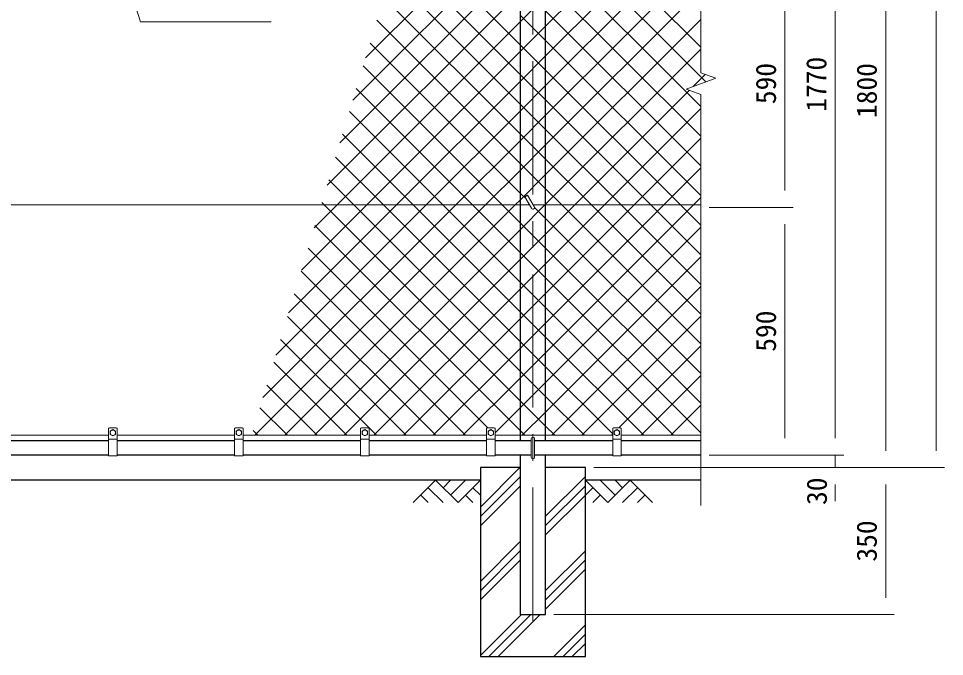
# Model space of a CAD drawing. Units: millimetres, scale not verified. Extents: x -4210 to 4210, y -2971 to 2972.
# Drawn here: x -2599 to -395, y -988 to 532 of the extents above; entities that cross this region are included whole.
import ezdxf
from ezdxf.enums import TextEntityAlignment as Align

# ---------------------------------------------------------------- set-up
doc = ezdxf.new("R2010")
doc.units = ezdxf.units.MM
doc.header["$LTSCALE"] = 10
doc.linetypes.add('USER1', pattern=[50.8, 31.75, -6.35, 6.35, -6.35])
for name, color, linetype, lineweight in [('0-0_D-STR1', 1, 'Continuous', 25), ('0-1_D-STR2', 7, 'Continuous', 13), ('0-2_D-STR3', 3, 'Continuous', 13), ('0-3_D-BMK', 2, 'USER1', 13), ('0-4_D-STR-DIM', 7, 'Continuous', 13), ('0-7_D-DCR-HCH', 7, 'Continuous', 13), ('0-8_D-STR4', 7, 'Continuous', 25), ('0-9_D-BGD', 7, 'Continuous', 25), ('0-A_D-STR-TXT', 7, 'Continuous', 13)]:
    doc.layers.add(name, color=color, linetype=linetype, lineweight=lineweight)
doc.styles.add('ＭＳ ゴシック', font='')
doc.styles.get('ＭＳ ゴシック').set_extended_font_data('MS Gothic')

msp = doc.modelspace()

# ---------------------------------------------------------------- linework, layer by layer
at = {"layer": '0-0_D-STR1'}
for p, q in [((-1404.9, 1227.89), (-1404.9, -474.11)), ((-1344.4, -474.11), (-1344.4, 1227.89)), ((-2384.65, -474.11), (-2664.65, -474.11)), ((-2084.65, -474.11), (-2364.65, -474.11)), ((-1784.65, -474.11), (-2064.65, -474.11)), ((-1484.65, -474.11), (-1764.65, -474.11)), ((-1378.65, -474.11), (-1464.65, -474.11)), ((-1184.65, -474.11), (-1370.65, -474.11)), ((-974.65, -474.11), (-1164.65, -474.11)), ((-2384.65, -508.11), (-2664.65, -508.11)), ((-2084.65, -508.11), (-2364.65, -508.11)), ((-1784.65, -508.11), (-2064.65, -508.11)), ((-1484.65, -508.11), (-1764.65, -508.11)), ((-1378.65, -508.11), (-1464.65, -508.11)), ((-1184.65, -508.11), (-1370.65, -508.11)), ((-974.65, -508.11), (-1164.65, -508.11))]:
    msp.add_line(p, q, dxfattribs=at)
msp.add_lwpolyline([(-1404.9, -508.11), (-1404.9, -888.11), (-1344.4, -888.11), (-1344.4, -508.11)], dxfattribs=at)
at = {"layer": '0-1_D-STR2'}
for p, q in [((-1772.95, 438.58), (-1533.63, 677.89)), ((-1404.9, 398.95), (-1683.85, 677.89)), ((-1404.9, 469.66), (-1613.14, 677.89)), ((-1344.4, 513.56), (-1180.07, 677.89)), ((-1344.4, 442.85), (-1109.36, 677.89)), ((-1344.4, 372.14), (-1038.65, 677.89)), ((-974.65, 463.67), (-1188.88, 677.89)), ((-1404.9, 328.24), (-1713.24, 636.57)), ((-1344.4, 230.72), (-974.65, 600.47)), ((-1404.9, 257.53), (-1729.62, 582.24)), ((-1404.9, 523.78), (-1344.4, 584.28)), ((-1344.4, 479.87), (-1404.9, 540.37)), ((-974.65, 180.83), (-1344.4, 550.58)), ((-1344.4, 160.01), (-974.65, 529.76)), ((-1840.79, 87.89), (-1404.9, 523.78)), ((-1404.9, 186.81), (-1746, 527.91)), ((-1404.9, 453.06), (-1344.4, 513.56)), ((-1344.4, 409.16), (-1404.9, 469.66)), ((-974.65, 110.12), (-1344.4, 479.87)), ((-1770.07, 87.89), (-1404.9, 453.06)), ((-1404.9, 382.35), (-1344.4, 442.85)), ((-1447.4, 87.89), (-1778.77, 419.26)), ((-1344.4, 338.45), (-1404.9, 398.95)), ((-1023.14, 87.89), (-1344.4, 409.16)), ((-992.65, 370.34), (-964.24, 398.75)), ((-1699.36, 87.89), (-1404.9, 382.35)), ((-1518.11, 87.89), (-1795.15, 364.93)), ((-1404.9, 311.64), (-1344.4, 372.14)), ((-1093.85, 87.89), (-1344.4, 338.45)), ((-1588.82, 87.89), (-1811.54, 310.61)), ((-1628.65, 87.89), (-1404.9, 311.64)), ((-1344.4, 267.74), (-1404.9, 328.24)), ((-1204.39, 87.89), (-974.65, 317.63)), ((-1164.56, 87.89), (-1344.4, 267.74)), ((-1659.54, 87.89), (-1827.92, 256.28)), ((-1344.4, 197.03), (-1404.9, 257.53)), ((-1133.68, 87.89), (-974.65, 246.92)), ((-1404.9, 170.22), (-1344.4, 230.72)), ((-1344.4, 126.31), (-1404.9, 186.81)), ((-1235.27, 87.89), (-1344.4, 197.03)), ((-1487.23, 87.89), (-1404.9, 170.22)), ((-1404.9, 99.51), (-1344.4, 160.01)), ((-1062.97, 87.89), (-974.65, 176.21)), ((-1800.96, 87.89), (-1860.69, 147.63)), ((-1305.98, 87.89), (-1344.4, 126.31)), ((-1871.67, 87.89), (-1877.07, 93.3)), ((-1416.52, 87.89), (-1404.9, 99.51)), ((-992.26, 87.89), (-974.65, 105.5)), ((-2036.23, -461.11), (-1487.23, 87.89)), ((-1986.67, -270.13), (-1628.65, 87.89)), ((-1965.52, -461.11), (-1416.52, 87.89)), ((-1956.14, -168.88), (-1699.36, 87.89)), ((-1925.61, -67.64), (-1770.07, 87.89)), ((-1895.08, 33.6), (-1840.79, 87.89)), ((-1404.9, -378.87), (-1871.67, 87.89)), ((-1404.9, -308.16), (-1800.96, 87.89)), ((-1404.9, -166.74), (-1659.54, 87.89)), ((-1404.9, -96.03), (-1588.82, 87.89)), ((-1404.9, -25.32), (-1518.11, 87.89)), ((-1404.9, 45.39), (-1447.4, 87.89)), ((-1344.4, -52.12), (-1204.39, 87.89)), ((-1344.4, -122.83), (-1133.68, 87.89)), ((-1344.4, -193.54), (-1062.97, 87.89)), ((-1344.4, -264.25), (-992.26, 87.89)), ((-974.65, -243.44), (-1305.98, 87.89)), ((-974.65, -172.72), (-1235.27, 87.89)), ((-974.65, -102.01), (-1164.56, 87.89)), ((-974.65, -31.3), (-1093.85, 87.89)), ((-974.65, 39.41), (-1023.14, 87.89)), ((-1344.4, -15.11), (-1404.9, 45.39)), ((-1482.09, -443.11), (-1909.84, -15.36)), ((-974.65, -384.86), (-1344.4, -15.11)), ((-1344.4, -85.82), (-1404.9, -25.32)), ((-1404.9, -112.62), (-1344.4, -52.12)), ((-1534.8, -461.11), (-1926.22, -69.68)), ((-974.65, -455.57), (-1344.4, -85.82)), ((-1344.4, -156.53), (-1404.9, -96.03)), ((-1329.13, -461.11), (-974.65, -106.63)), ((-1605.51, -461.11), (-1942.61, -124.01)), ((-1753.39, -461.11), (-1404.9, -112.62)), ((-1404.9, -183.33), (-1344.4, -122.83)), ((-1344.4, -227.24), (-1404.9, -166.74)), ((-1039.82, -461.11), (-1344.4, -156.53)), ((-1676.22, -461.11), (-1958.99, -178.34)), ((-1682.68, -461.11), (-1404.9, -183.33)), ((-1404.9, -254.04), (-1344.4, -193.54)), ((-1258.41, -461.11), (-974.65, -177.35)), ((-1746.93, -461.11), (-1975.37, -232.66)), ((-1110.54, -461.11), (-1344.4, -227.24)), ((-1611.97, -461.11), (-1404.9, -254.04)), ((-1404.9, -324.75), (-1344.4, -264.25)), ((-1169.7, -443.11), (-974.65, -248.06)), ((-1817.64, -461.11), (-1991.76, -286.99)), ((-1344.4, -368.66), (-1404.9, -308.16)), ((-1541.26, -461.11), (-1404.9, -324.75)), ((-1116.99, -461.11), (-974.65, -318.77)), ((-1888.35, -461.11), (-2008.14, -341.32)), ((-1251.96, -461.11), (-1344.4, -368.66)), ((-1959.06, -461.11), (-2024.53, -395.64)), ((-1344.4, -439.37), (-1404.9, -378.87)), ((-1046.28, -461.11), (-974.65, -389.48)), ((-1322.67, -461.11), (-1344.4, -439.37)), ((-2029.77, -461.11), (-2040.91, -449.97)), ((-1464.09, -461.11), (-1464.65, -460.54)), ((-1187.7, -461.11), (-1184.65, -458.06)), ((-975.57, -461.11), (-974.65, -460.19))]:
    msp.add_line(p, q, dxfattribs=at)
for points in [[(-1803.48, 337.33), (-1462.92, 677.89), (-1404.9, 735.91), (-1344.4, 796.41), (-974.65, 1166.16)], [(-1864.54, 134.85), (-1404.9, 594.49), (-1344.4, 654.99), (-1321.5, 677.89), (-974.65, 1024.74)], [(-962.87, 381.18), (-1259.59, 677.89), (-1344.4, 762.71), (-1404.9, 823.21), (-1598.55, 1016.86)], [(-974.65, 322.25), (-1330.3, 677.89), (-1344.4, 692), (-1404.9, 752.5), (-1614.93, 962.53)], [(-974.65, 251.54), (-1344.4, 621.29), (-1401.01, 677.89), (-1404.9, 681.79), (-1631.32, 908.2)], [(-1834.01, 236.09), (-1404.9, 665.2), (-1392.21, 677.89), (-1386.2, 683.9)], [(-2017.2, -371.37), (-1557.94, 87.89), (-1404.9, 240.93), (-1344.4, 301.43), (-974.65, 671.18)], [(-1390.99, 102.19), (-1404.9, 116.1), (-1762.39, 473.59)], [(-1894.81, -461.11), (-1404.9, 28.8), (-1345.81, 87.89), (-1344.4, 89.3), (-974.65, 459.05)], [(-1824.1, -461.11), (-1404.9, -41.91), (-1344.4, 18.59), (-1275.1, 87.89), (-1001.85, 361.14)], [(-1184.65, -457.7), (-1344.4, -297.95), (-1404.9, -237.45), (-1730.25, 87.89), (-1844.31, 201.95)], [(-974.65, -314.15), (-1344.4, 55.6), (-1370.66, 81.86)], [(-1393.38, -461.11), (-1404.9, -449.58), (-1893.46, 38.97)], [(-1464.65, -455.21), (-1404.9, -395.46), (-1344.4, -334.96), (-974.65, 34.79)], [(-1399.84, -461.11), (-1344.4, -405.67), (-974.65, -35.92)]]:
    msp.add_lwpolyline(points, dxfattribs=at)
at = {"layer": '0-2_D-STR3'}
for p, q in [((-1394.05, 107.48), (-1387.12, 111.48)), ((-1387.12, 111.48), (-1371.19, 83.89)), ((-1394.05, 107.48), (-1378.12, 79.89)), ((-1382.74, 87.89), (-3373.5, 87.89)), ((-974.65, 87.89), (-1373.5, 87.89)), ((-2664.65, -461.11), (-2384.65, -461.11)), ((-2384.65, -510.11), (-2384.65, -445.11)), ((-2366.65, -443.11), (-2382.65, -443.11)), ((-2381.15, -458.85), (-2381.15, -451.37)), ((-2381.15, -458.85), (-2374.65, -462.61)), ((-2374.65, -462.61), (-2368.15, -458.85)), ((-2368.15, -458.85), (-2368.15, -451.37)), ((-2364.65, -510.11), (-2364.65, -445.11)), ((-2364.65, -461.11), (-2084.65, -461.11)), ((-2084.65, -510.11), (-2084.65, -445.11)), ((-2066.65, -443.11), (-2082.65, -443.11)), ((-2081.15, -458.85), (-2081.15, -451.37)), ((-2081.15, -458.85), (-2074.65, -462.61)), ((-2074.65, -462.61), (-2068.15, -458.85)), ((-2068.15, -458.85), (-2068.15, -451.37)), ((-2064.65, -510.11), (-2064.65, -445.11)), ((-2064.65, -461.11), (-1784.65, -461.11)), ((-1784.65, -510.11), (-1784.65, -445.11)), ((-1766.65, -443.11), (-1782.65, -443.11)), ((-1781.15, -458.85), (-1781.15, -451.37)), ((-1781.15, -458.85), (-1774.65, -462.61)), ((-1774.65, -462.61), (-1768.15, -458.85)), ((-1768.15, -458.85), (-1768.15, -451.37)), ((-1764.65, -510.11), (-1764.65, -445.11)), ((-1764.65, -461.11), (-1484.65, -461.11)), ((-1484.65, -510.11), (-1484.65, -445.11)), ((-1466.65, -443.11), (-1482.65, -443.11)), ((-1481.15, -458.85), (-1481.15, -451.37)), ((-1481.15, -458.85), (-1474.65, -462.61)), ((-1474.65, -462.61), (-1468.15, -458.85)), ((-1468.15, -458.85), (-1468.15, -451.37)), ((-1464.65, -510.11), (-1464.65, -445.11)), ((-1464.65, -461.11), (-1184.65, -461.11)), ((-1184.65, -510.11), (-1184.65, -445.11)), ((-1166.65, -443.11), (-1182.65, -443.11)), ((-1181.15, -458.85), (-1181.15, -451.37)), ((-1181.15, -458.85), (-1174.65, -462.61)), ((-1174.65, -462.61), (-1168.15, -458.85)), ((-1168.15, -458.85), (-1168.15, -451.37)), ((-1164.65, -510.11), (-1164.65, -445.11)), ((-1164.65, -461.11), (-974.65, -461.11)), ((-2364.65, -470.11), (-2384.65, -470.11)), ((-2064.65, -470.11), (-2084.65, -470.11)), ((-1764.65, -470.11), (-1784.65, -470.11)), ((-1464.65, -470.11), (-1484.65, -470.11)), ((-1378.65, -513.11), (-1378.65, -469.11)), ((-1370.65, -513.11), (-1370.65, -469.11)), ((-1164.65, -470.11), (-1184.65, -470.11)), ((-2364.65, -510.11), (-2384.65, -510.11)), ((-2064.65, -510.11), (-2084.65, -510.11)), ((-1764.65, -510.11), (-1784.65, -510.11)), ((-1464.65, -510.11), (-1484.65, -510.11)), ((-1164.65, -510.11), (-1184.65, -510.11))]:
    msp.add_line(p, q, dxfattribs=at)
for points in [[(-2381.15, -451.37), (-2374.65, -447.61), (-2368.15, -451.37)], [(-2081.15, -451.37), (-2074.65, -447.61), (-2068.15, -451.37)], [(-1781.15, -451.37), (-1774.65, -447.61), (-1768.15, -451.37)], [(-1481.15, -451.37), (-1474.65, -447.61), (-1468.15, -451.37)], [(-1181.15, -451.37), (-1174.65, -447.61), (-1168.15, -451.37)]]:
    msp.add_lwpolyline(points, dxfattribs=at)
for centre in [(-2374.65, -455.11), (-2074.65, -455.11), (-1774.65, -455.11), (-1474.65, -455.11), (-1174.65, -455.11)]:
    msp.add_circle(centre, 6.49, dxfattribs=at)
for centre, radius, start, end in [((-1374.65, 81.89), 4, 210, 30), ((-2382.65, -445.11), 2, 90, 180), ((-2366.65, -445.11), 2, 0, 90), ((-2082.65, -445.11), 2, 90, 180), ((-2066.65, -445.11), 2, 0, 90), ((-1782.65, -445.11), 2, 90, 180), ((-1766.65, -445.11), 2, 0, 90), ((-1482.65, -445.11), 2, 90, 180), ((-1466.65, -445.11), 2, 0, 90), ((-1182.65, -445.11), 2, 90, 180), ((-1166.65, -445.11), 2, 0, 90), ((-1374.65, -469.11), 4, 0, 180), ((-1374.65, -513.11), 4, 180, 0)]:
    msp.add_arc(centre, radius, start, end, dxfattribs=at)
at = {"layer": '0-3_D-BMK'}
msp.add_line((-1374.65, -903.11), (-1374.65, 1746.89), dxfattribs=at)
at = {"layer": '0-4_D-STR-DIM'}
for p, q in [((-974.65, 1766.89), (-974.65, 402.55)), ((-414.65, 1691.89), (-414.65, -498.11)), ((-654.65, 1221.89), (-654.65, -468.11)), ((-534.65, -498.11), (-534.65, 1221.89)), ((-774.65, 631.89), (-774.65, 121.89)), ((-939.41, 389.72), (-974.65, 402.55)), ((-1009.89, 364.07), (-939.41, 389.72)), ((-974.65, 351.24), (-1009.89, 364.07)), ((-974.65, 351.24), (-974.65, -628.11)), ((-954.65, 81.89), (-754.65, 81.89)), ((-954.65, 81.89), (-754.65, 81.89)), ((-774.65, -468.11), (-774.65, 41.89)), ((-654.65, -468.11), (-654.65, -428.11)), ((-954.65, -508.11), (-634.65, -508.11)), ((-954.65, -508.11), (-634.65, -508.11)), ((-954.65, -508.11), (-754.65, -508.11)), ((-654.65, -508.11), (-654.65, -538.11)), ((-1229.65, -538.11), (-634.65, -538.11)), ((-1229.65, -538.11), (-394.65, -538.11)), ((-1229.65, -538.11), (-514.65, -538.11)), ((-1229.65, -538.11), (-514.65, -538.11)), ((-654.65, -578.11), (-654.65, -618.11)), ((-534.65, -578.11), (-534.65, -848.11)), ((-1324.4, -888.11), (-514.65, -888.11))]:
    msp.add_line(p, q, dxfattribs=at)
at = {"layer": '0-7_D-DCR-HCH'}
for p, q in [((-1499.65, -632.44), (-1405.32, -538.11)), ((-1606.08, -568.11), (-1659.29, -621.32)), ((-1606.08, -568.11), (-1552.87, -621.32)), ((-1588.34, -585.84), (-1570.6, -568.11)), ((-1570.6, -603.58), (-1535.13, -568.11)), ((-1552.87, -621.32), (-1499.65, -568.11)), ((-1499.65, -654.54), (-1404.9, -559.79)), ((-1344.4, -653.97), (-1249.65, -559.22)), ((-1196.44, -621.32), (-1249.65, -568.11)), ((-1178.7, -603.58), (-1214.18, -568.11)), ((-1143.23, -568.11), (-1196.44, -621.32)), ((-1160.87, -585.94), (-1178.7, -568.11)), ((-1143.23, -568.11), (-1090.02, -621.32)), ((-1623.81, -585.84), (-1588.18, -621.32)), ((-1517.39, -585.84), (-1499.65, -603.5)), ((-1499.65, -676.63), (-1404.9, -581.88)), ((-1344.4, -676.06), (-1249.65, -581.31)), ((-1231.92, -585.84), (-1249.65, -603.5)), ((-1125.49, -585.84), (-1161.13, -621.32)), ((-1641.55, -603.58), (-1623.73, -621.32)), ((-1535.13, -603.58), (-1517.31, -621.32)), ((-1344.4, -698.16), (-1249.65, -603.41)), ((-1214.18, -603.58), (-1232, -621.32)), ((-1107.75, -603.58), (-1125.57, -621.32)), ((-1499.65, -809.22), (-1404.9, -714.47)), ((-1499.65, -831.31), (-1404.9, -736.56)), ((-1344.4, -830.74), (-1249.65, -735.99)), ((-1499.65, -853.41), (-1404.9, -758.66)), ((-1344.4, -852.84), (-1249.65, -758.09)), ((-1344.4, -874.94), (-1249.65, -780.19)), ((-1499.65, -985.99), (-1401.77, -888.11)), ((-1479.67, -988.11), (-1379.67, -888.11)), ((-1457.57, -988.11), (-1357.57, -888.11)), ((-1324.99, -988.11), (-1249.65, -912.77)), ((-1302.89, -988.11), (-1249.65, -934.87)), ((-1280.8, -988.11), (-1249.65, -956.96))]:
    msp.add_line(p, q, dxfattribs=at)
at = {"layer": '0-8_D-STR4'}
msp.add_line((-1249.65, -538.11), (-1344.4, -538.11), dxfattribs=at)
msp.add_lwpolyline([(-1404.9, -538.11), (-1499.65, -538.11), (-1499.65, -988.11), (-1249.65, -988.11), (-1249.65, -538.11)], dxfattribs=at)
at = {"layer": '0-9_D-BGD'}
for p, q in [((-1499.65, -568.11), (-3249.65, -568.11)), ((-974.65, -568.11), (-1249.65, -568.11))]:
    msp.add_line(p, q, dxfattribs=at)
at = {"layer": '0-A_D-STR-TXT'}
msp.add_lwpolyline([(-1997.7, 524.26), (-2309.03, 524.26), (-2357.12, 675.99)], dxfattribs=at)

# ---------------------------------------------------------------- texts
at = {"layer": '0-4_D-STR-DIM', "style": 'ＭＳ ゴシック'}
for s, p in [('590', (-781.4, 328.02)), ('1770', (-661.4, 309.99)), ('1800', (-541.4, 294.99)), ('590', (-781.4, -261.98)), ('30', (-660.26, -626.99)), ('350', (-541.4, -761.98))]:
    msp.add_text(s, height=48.09, rotation=90, dxfattribs=at).set_placement(p, align=Align.BOTTOM_LEFT)

doc.saveas('drawing.dxf')
